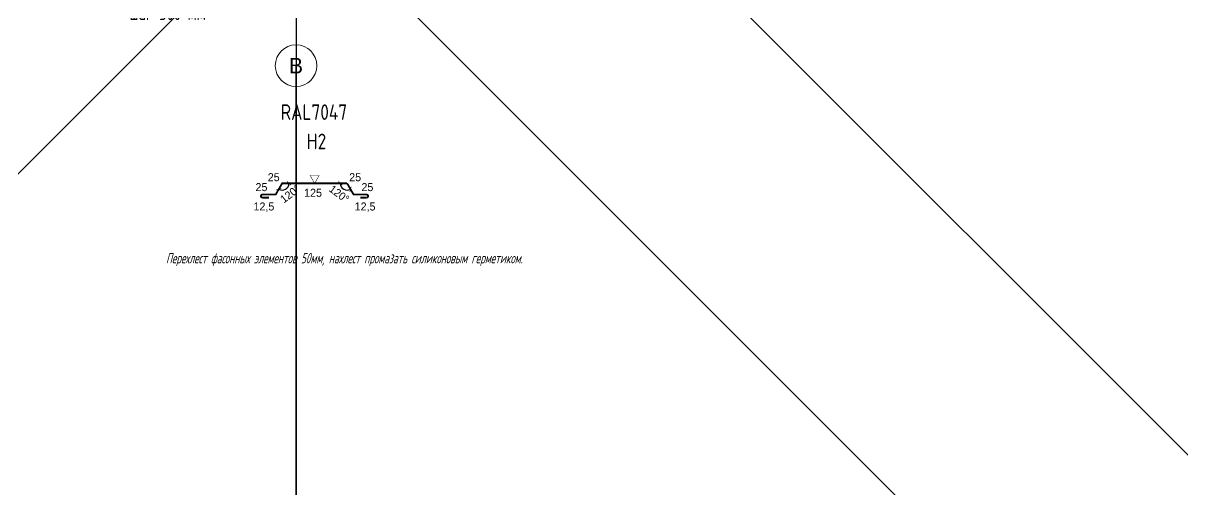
# Model space of a CAD drawing. Header units: millimetres. Extents: x -3689 to 3021565, y -698052 to -604547.
# Drawn here: x 2790930 to 2813241, y -678329 to -669351 of the extents above; entities that cross this region are included whole.
import ezdxf
from ezdxf import colors
from ezdxf.entities.mleader import LeaderData, LeaderLine
from ezdxf.enums import TextEntityAlignment as Align
from ezdxf.math import Vec2, Vec3

# ---------------------------------------------------------------- set-up
doc = ezdxf.new("R2010")
doc.units = ezdxf.units.MM
doc.header["$PDMODE"] = 35
doc.layers.get('0').update_dxf_attribs({"lineweight": 0})
doc.layers.get('Defpoints').update_dxf_attribs({"color": 4})
doc.layers.add('ФЭ', color=7, linetype='Continuous', lineweight=25, true_color=0xb8002e)
doc.styles.add('Alex5', font='', dxfattribs={"width": 0.8, "oblique": 15, "height": 200})
doc.styles.add('GOST 2.304', font='CS_Gost2304.shx')
doc.styles.add('ISOCPEUR', font='isocpeur.ttf', dxfattribs={"width": 0.8, "height": 2.5})
doc.styles.get('Alex5').set_extended_font_data('Parsek')
doc.dimstyles.new('ISO-25', dxfattribs={"dimtxt": 2.5, "dimasz": 2.5, "dimexe": 1.25, "dimexo": 0.625, "dimtad": 1, "dimtxsty": 'Standard', "dimcen": 2.5, "dimadec": 0, "dimazin": 0, "dimtfac": 1, "dimtmove": 0, "dimatfit": 3, "dimfxl": 1, "dimarcsym": 0})

# ---------------------------------------------------------------- blocks, each defined once
blk = doc.blocks.new('_TagCircle')
at = {"color": 0, "linetype": 'ByBlock', "lineweight": -2, "transparency": 16777216}
blk.add_circle((0, 0), 4, dxfattribs=at)
at = {"color": 0, "transparency": 16777216}
blk.add_attdef('НОМЕРЯРЛЫКА', text='', height=3, dxfattribs=at).set_placement((0, -1.5), align=Align.CENTER)
blk = doc.blocks.new('_Open90')
at = {"color": 0, "linetype": 'ByBlock', "lineweight": -2}
for p, q in [((-0.5, 0.5), (0, 0)), ((0, 0), (-1, 0)), ((0, 0), (-0.5, -0.5))]:
    blk.add_line(p, q, dxfattribs=at)
blk = doc.blocks.new('_None')
blk = doc.blocks.new('_ARCHTICK')
at = {"color": 0, "linetype": 'ByBlock', "const_width": 0.15}
blk.add_lwpolyline([(-0.5, -0.5), (0.5, 0.5)], dxfattribs=at)
blk = doc.blocks.new('*D667')
at = {"color": 0, "lineweight": -2, "transparency": 16777216}
blk.add_arc((2795913, -672432), 131, 240, 0, dxfattribs=at)
at = {"layer": 'Defpoints', "color": 0, "transparency": 16777216}
for p in [(2795913, -672432), (2795913, -672432), (2797163, -672432), (2795788, -672649), (2795935, -672561)]:
    blk.add_point(p, dxfattribs=at)
at = {"color": 0, "lineweight": -2, "transparency": 16777216, "xscale": 75, "yscale": 75, "zscale": 75}
for p, rotation in [((2796043, -672432), 90.00000000000007), ((2795847, -672546), 150.0000000001267)]:
    blk.add_blockref('_ARCHTICK', p, dxfattribs=dict(at, rotation=rotation))
at = {"color": 0, "lineweight": 15, "transparency": 16777216, "insert": (2796067, -672637), "char_height": 150, "attachment_point": 5, "rotation": 37.002}
blk.add_mtext('120°', dxfattribs=at)
blk = doc.blocks.new('*D658')
at = {"color": 0, "lineweight": -2, "transparency": 16777216}
blk.add_arc((2797163, -672432), 131, 180, 300, dxfattribs=at)
at = {"layer": 'Defpoints', "color": 0, "transparency": 16777216}
for p in [(2795663, -672432), (2797163, -672432), (2797163, -672432), (2797140, -672561), (2797288, -672649)]:
    blk.add_point(p, dxfattribs=at)
at = {"color": 0, "lineweight": -2, "transparency": 16777216, "xscale": 75, "yscale": 75, "zscale": 75}
for p, rotation in [((2797032, -672432), 90.00000000000361), ((2797228, -672546), 30.00000000004466)]:
    blk.add_blockref('_ARCHTICK', p, dxfattribs=dict(at, rotation=rotation))
at = {"color": 0, "lineweight": 15, "transparency": 16777216, "insert": (2797009, -672637), "char_height": 150, "attachment_point": 5, "rotation": 322.998}
blk.add_mtext('120°', dxfattribs=at)

msp = doc.modelspace()

# ---------------------------------------------------------------- linework, layer by layer
at = {"layer": 'ФЭ', "color": 244, "lineweight": 30, "ltscale": 20, "true_color": 0x991b1e, "const_width": 35}
for points in [[(2795658.743, -672706.82), (2795533.743, -672706.82, -1.0686600647), (2795537.5871, -672648.9745), (2795787.5871, -672648.9745), (2795912.5871, -672432.4682), (2797162.5871, -672432.4682)], [(2797162.5871, -672432.4682), (2797162.5871, -672432.4682), (2797287.5871, -672648.9745), (2797537.5871, -672648.9745, -0.9357512581), (2797541.4311, -672706.82), (2797416.4311, -672706.82)]]:
    msp.add_lwpolyline(points, format="xyb", dxfattribs=at)
at = {"layer": 'ФЭ', "color": 2, "ltscale": 20, "transparency": 33554687, "const_width": 10}
msp.add_lwpolyline([(2796537.5871, -672432.4682), (2796450.9845, -672282.4682), (2796624.1896, -672282.4682), (2796537.5871, -672432.4682)], dxfattribs=at)

# ---------------------------------------------------------------- texts
at = {"color": 190, "true_color": 0x870fff, "style": 'GOST 2.304'}
msp.add_text('RAL7047', height=300, dxfattribs=at).set_placement((2795885.8832, -671212.1261))
at = {"color": 0, "style": 'GOST 2.304'}
msp.add_text('Н2', height=300, dxfattribs=at).set_placement((2796381.8603, -671776.2053))
at = {"transparency": 33554687}
for s, p in [('25', (2795635.3273, -672391.468)), ('25', (2797202.7977, -672391.468)), ('25', (2795399.8919, -672581.9944)), ('25', (2797438.2331, -672581.9944)), ('12,5', (2795361.3943, -672954.6596, -80.01)), ('12,5', (2797307.991, -672954.6596, -80.01))]:
    msp.add_text(s, height=154.03988, dxfattribs=at).set_placement(p)
at = {"color": 3, "transparency": 33554687}
msp.add_text('125', height=154.03988, dxfattribs=at).set_placement((2796335.481, -672691.004, -80.01))
at = {"insert": (2797107.8591, -673899.3656), "char_height": 200, "width": 21087.560157, "attachment_point": 5, "style": 'Alex5'}
msp.add_mtext('{\\Fspds|c204;Перехлест фасонных элементов 50мм, нахлест промазать силиконовым герметиком.}', dxfattribs=at)

# ---------------------------------------------------------------- dimensions: what is measured, and where the dimension line sits
at = {"lineweight": 15, "transparency": 33554687}
for base, line1, line2, picture, middle in [((2797139.8673, -672561.3183), ((2797162.5871, -672432.4682), (2795662.5871, -672432.4682)), ((2797287.5871, -672648.9745), (2797162.5871, -672432.4682)), '*D658', (2797083.8433, -672536.9572)), ((2795935.3068, -672561.3183), ((2795912.5871, -672432.4682), (2797162.5871, -672432.4682)), ((2795787.5871, -672648.9745), (2795912.5871, -672432.4682)), '*D667', (2795991.3308, -672536.9572))]:
    dim = msp.add_angular_dim_2l(base=base, line1=line1, line2=line2, dimstyle='ISO-25', override={"dimtxt": 150, "dimasz": 75, "dimexo": 3, "dimgap": 50, "dimtad": 2, "dimblk1": 'ARCHTICK', "dimblk2": 'ARCHTICK', "dimsah": 1}, dxfattribs=at)
    dim.commit()
    dim.dimension.update_dxf_attribs({"geometry": picture, "text_midpoint": middle, "dimtype": 162})

# ---------------------------------------------------------------- leaders
at = {"ltscale": 100}
ml = msp.add_multileader_block('Standard', dxfattribs=at)
ml.set_content('_TagCircle', color=256, scale=100)
ml.set_attribute('НОМЕРЯРЛЫКА', '1', width=0)
ml.set_leader_properties()
ml.set_arrow_properties(name='OPEN90')
ml.build(insert=Vec2(0, 0))
ml.multileader.update_dxf_attribs({"has_dogleg": 0, "text_left_attachment_type": 6, "text_right_attachment_type": 6, "dogleg_length": 0.36, "arrow_head_size": 25000, "scale": 100})
ctx = ml.context
ctx.base_point, ctx.scale, ctx.char_height, ctx.arrow_head_size, ctx.landing_gap_size, ctx.plane_origin = Vec3(2802220.638, -665402.1454), 100, 2.5, 25000, 10, Vec3(2803752.9859, -665365.6184)
ctx.left_attachment, ctx.right_attachment = 6, 6
notes = []
notes.append((ctx, [(0, (1, 1, 0), (2802220.278, -665402.1454), (1, 0), 0.36, [(0, [(2801080.3732, -665402.1454)], 0, [])])]))
ctx.block.insert = Vec3(2802620.638, -665402.1454)
ml = msp.add_multileader_block('Standard')
ml.set_content('_TagCircle', color=256, scale=100)
ml.set_attribute('НОМЕРЯРЛЫКА', 'В', width=0)
ml.set_leader_properties()
ml.set_arrow_properties(name='OPEN90')
ml.build(insert=Vec2(0, 0))
ml.multileader.update_dxf_attribs({"has_dogleg": 0, "text_left_attachment_type": 6, "text_right_attachment_type": 6, "dogleg_length": 0.36, "arrow_head_size": 25000, "scale": 100, "block_connection_type": 1})
ctx = ml.context
ctx.base_point, ctx.scale, ctx.char_height, ctx.arrow_head_size, ctx.landing_gap_size, ctx.plane_origin = Vec3(2796180.3732, -670168.5138), 100, 2.5, 25000, 10, Vec3(2798852.9859, -666863.2415)
ctx.left_attachment, ctx.right_attachment, ctx.attachment_type = 6, 6, 1
notes.append((ctx, [(0, (1, 1, 0), (2796180.0132, -670168.5138), (1, 0), 0.36, [(0, [(2796180.3732, -666899.7685)], 0, [])])]))
ctx.block.insert = Vec3(2796180.3732, -670168.5138)
ml = msp.add_multileader_mtext('Standard')
ml.set_content('Саморез 4,2х16(19)\\Pшаг 300 мм', color=256, style='ISOCPEUR')
ml.set_leader_properties()
ml.set_arrow_properties(name='NONE')
ml.build(insert=Vec2(0, 0))
ml.multileader.update_dxf_attribs({"text_left_attachment_type": 6, "text_right_attachment_type": 6, "dogleg_length": 0.36, "arrow_head_size": 0.18})
ctx = ml.context
ctx.base_point, ctx.char_height, ctx.arrow_head_size, ctx.landing_gap_size, ctx.plane_origin = Vec3(2792194.8346, -668924.0824), 250, 0.18, 10, Vec3(2793294.6269, -666321.7146)
ctx.left_attachment, ctx.right_attachment, ctx.text_align_type = 6, 6, 2
notes.append((ctx, [(1, (1, 1, 0), (2794455.1946, -668924.0824), (-1, 0), 0.36, [(0, [(2796114.9027, -667004.0928)], 0, [])])]))
ctx.mtext.insert, ctx.mtext.alignment, ctx.mtext.flow_direction = Vec3(2794444.8346, -668624.0824), 3, 5
for ctx, leaders in notes:
    for number, flags, end, landing, length, lines in leaders:
        leader = LeaderData()
        leader.index, (leader.has_last_leader_line, leader.has_dogleg_vector, leader.attachment_direction) = number, flags
        leader.last_leader_point, leader.dogleg_vector, leader.dogleg_length = Vec3(end), Vec3(landing), length
        for number, points, colour, breaks in lines:
            line = LeaderLine()
            line.index, line.vertices, line.color, line.breaks = number, Vec3.list(points), colors.encode_raw_color(colour), breaks
            leader.lines.append(line)
        ctx.leaders.append(leader)

doc.saveas('drawing.dxf')
